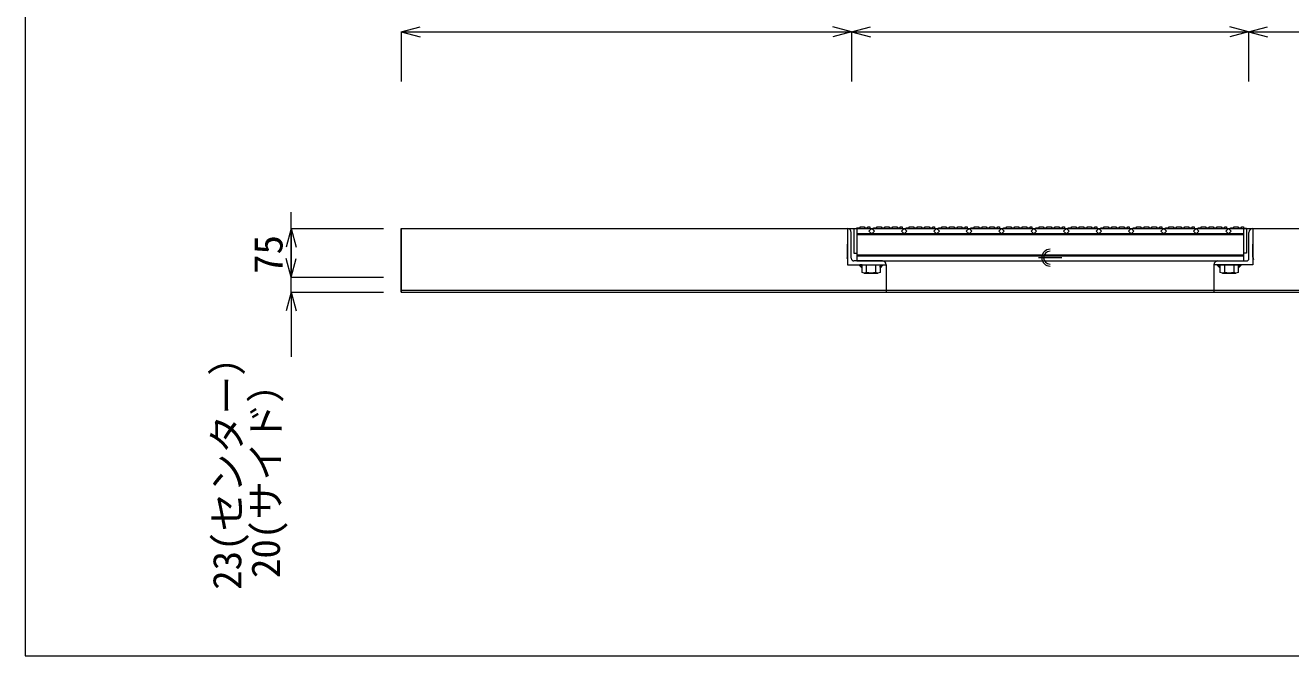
# Model space of a CAD drawing. Units: millimetres, scale not verified. Extents: x 234 to 5784, y 107 to 4112.
# Drawn here: x 234 to 2184, y 107 to 1079 of the extents above; entities that cross this region are included whole.
import ezdxf
from ezdxf.enums import TextEntityAlignment as Align

# ---------------------------------------------------------------- set-up
doc = ezdxf.new("R2010")
doc.units = ezdxf.units.MM
doc.header["$LTSCALE"] = 20
doc.layers.add('0-1', color=7, linetype='Continuous', lineweight=18)
doc.layers.add('0-f', color=7, linetype='Continuous', lineweight=18)
doc.styles.add('ＭＳ ゴシック', font='')
doc.styles.get('ＭＳ ゴシック').set_extended_font_data('MS Gothic')

msp = doc.modelspace()

# ---------------------------------------------------------------- linework, layer by layer
at = {"layer": '0-1', "color": 4}
for p, q in [((813.17, 1068.61), (842.15, 1076.38)), ((1507.22, 1068.61), (1478.24, 1076.38)), ((1507.22, 1068.61), (1536.2, 1076.38)), ((2119.13, 1068.61), (2090.15, 1076.38)), ((2119.13, 1068.61), (2148.1, 1076.38)), ((813.17, 1068.61), (1507.22, 1068.61)), ((813.17, 1068.61), (842.15, 1060.85)), ((813.17, 1068.61), (813.17, 992.25)), ((1507.22, 1068.61), (1478.24, 1060.85)), ((1507.22, 1068.61), (1507.22, 992.25)), ((1507.22, 1068.61), (2119.13, 1068.61)), ((1507.22, 1068.61), (1536.2, 1060.85)), ((2119.13, 1068.61), (2090.15, 1060.85)), ((2119.13, 1068.61), (2119.13, 992.25)), ((2119.13, 1068.61), (2813.17, 1068.61)), ((2119.13, 1068.61), (2148.1, 1060.85)), ((643.34, 690.68), (643.34, 790.68)), ((643.34, 765.68), (635.57, 736.7)), ((643.34, 765.68), (643.34, 690.68)), ((643.34, 765.68), (651.1, 736.7)), ((643.34, 765.68), (785.92, 765.68)), ((643.34, 690.68), (635.57, 719.66)), ((643.34, 690.68), (635.57, 719.66)), ((643.34, 690.68), (651.1, 719.66)), ((643.34, 690.68), (651.1, 719.66)), ((643.34, 690.68), (785.92, 690.68)), ((643.34, 667.68), (643.34, 690.68)), ((643.34, 690.68), (785.92, 690.68)), ((643.34, 667.68), (635.57, 638.7)), ((643.34, 667.68), (643.34, 567.68)), ((643.34, 667.68), (651.1, 638.7)), ((643.34, 667.68), (785.92, 667.68))]:
    msp.add_line(p, q, dxfattribs=at)
at = {"layer": '0-1'}
for p, q in [((813.17, 765.68), (2813.17, 765.68)), ((813.17, 667.68), (813.17, 765.68)), ((813.17, 765.68), (813.17, 667.68)), ((1500.67, 765.68), (1500.67, 709.68)), ((1500.67, 765.68), (1500.67, 709.68)), ((1510.67, 765.68), (1510.67, 727.68)), ((1510.67, 765.68), (1515.17, 765.68)), ((1515.17, 766.88), (1520.17, 766.88)), ((1515.17, 765.68), (1515.17, 766.88)), ((1515.17, 765.68), (1515.17, 727.68)), ((1515.17, 765.68), (1515.17, 715.68)), ((1515.17, 765.68), (2111.17, 765.68)), ((1520.17, 768.18), (1527.17, 768.18)), ((1520.17, 766.88), (1520.17, 768.18)), ((1527.17, 768.18), (1527.17, 766.88)), ((1527.17, 766.88), (1532.17, 766.88)), ((1532.17, 768.18), (1535.17, 768.18)), ((1532.17, 766.88), (1532.17, 768.18)), ((1538.17, 765.68), (1533.93, 761.44)), ((1533.93, 761.44), (1538.17, 757.2)), ((1535.17, 768.18), (1535.17, 766.88)), ((1535.17, 766.88), (1535.17, 765.68)), ((1542.42, 761.44), (1538.17, 765.68)), ((1538.17, 757.2), (1542.42, 761.44)), ((1541.17, 766.88), (1546.17, 766.88)), ((1541.17, 765.68), (1541.17, 766.88)), ((1546.17, 768.18), (1553.17, 768.18)), ((1546.17, 766.88), (1546.17, 768.18)), ((1553.17, 768.18), (1553.17, 766.88)), ((1553.17, 766.88), (1558.17, 766.88)), ((1558.17, 768.18), (1565.17, 768.18)), ((1558.17, 766.88), (1558.17, 768.18)), ((1565.17, 768.18), (1565.17, 766.88)), ((1565.17, 766.88), (1570.17, 766.88)), ((1570.17, 768.18), (1577.17, 768.18)), ((1570.17, 766.88), (1570.17, 768.18)), ((1577.17, 768.18), (1577.17, 766.88)), ((1577.17, 766.88), (1582.17, 766.88)), ((1582.17, 768.18), (1585.17, 768.18)), ((1582.17, 766.88), (1582.17, 768.18)), ((1588.17, 765.68), (1583.93, 761.44)), ((1583.93, 761.44), (1588.17, 757.2)), ((1585.17, 768.18), (1585.17, 766.88)), ((1585.17, 766.88), (1585.17, 765.68)), ((1592.42, 761.44), (1588.17, 765.68)), ((1588.17, 757.2), (1592.42, 761.44)), ((1591.17, 766.88), (1596.17, 766.88)), ((1591.17, 765.68), (1591.17, 766.88)), ((1596.17, 768.18), (1603.17, 768.18)), ((1596.17, 766.88), (1596.17, 768.18)), ((1603.17, 768.18), (1603.17, 766.88)), ((1603.17, 766.88), (1608.17, 766.88)), ((1608.17, 768.18), (1615.17, 768.18)), ((1608.17, 766.88), (1608.17, 768.18)), ((1615.17, 768.18), (1615.17, 766.88)), ((1615.17, 766.88), (1620.17, 766.88)), ((1620.17, 768.18), (1627.17, 768.18)), ((1620.17, 766.88), (1620.17, 768.18)), ((1627.17, 768.18), (1627.17, 766.88)), ((1627.17, 766.88), (1632.17, 766.88)), ((1632.17, 768.18), (1635.17, 768.18)), ((1632.17, 766.88), (1632.17, 768.18)), ((1638.17, 765.68), (1633.93, 761.44)), ((1633.93, 761.44), (1638.17, 757.2)), ((1635.17, 768.18), (1635.17, 766.88)), ((1635.17, 766.88), (1635.17, 765.68)), ((1642.42, 761.44), (1638.17, 765.68)), ((1638.17, 757.2), (1642.42, 761.44)), ((1641.17, 766.88), (1646.17, 766.88)), ((1641.17, 765.68), (1641.17, 766.88)), ((1646.17, 768.18), (1653.17, 768.18)), ((1646.17, 766.88), (1646.17, 768.18)), ((1653.17, 768.18), (1653.17, 766.88)), ((1653.17, 766.88), (1658.17, 766.88)), ((1658.17, 768.18), (1665.17, 768.18)), ((1658.17, 766.88), (1658.17, 768.18)), ((1665.17, 768.18), (1665.17, 766.88)), ((1665.17, 766.88), (1670.17, 766.88)), ((1670.17, 768.18), (1677.17, 768.18)), ((1670.17, 766.88), (1670.17, 768.18)), ((1677.17, 768.18), (1677.17, 766.88)), ((1677.17, 766.88), (1682.17, 766.88)), ((1682.17, 768.18), (1685.17, 768.18)), ((1682.17, 766.88), (1682.17, 768.18)), ((1688.17, 765.68), (1683.93, 761.44)), ((1683.93, 761.44), (1688.17, 757.2)), ((1685.17, 768.18), (1685.17, 766.88)), ((1685.17, 766.88), (1685.17, 765.68)), ((1692.42, 761.44), (1688.17, 765.68)), ((1688.17, 757.2), (1692.42, 761.44)), ((1691.17, 766.88), (1696.17, 766.88)), ((1691.17, 765.68), (1691.17, 766.88)), ((1696.17, 768.18), (1703.17, 768.18)), ((1696.17, 766.88), (1696.17, 768.18)), ((1703.17, 768.18), (1703.17, 766.88)), ((1703.17, 766.88), (1708.17, 766.88)), ((1708.17, 768.18), (1715.17, 768.18)), ((1708.17, 766.88), (1708.17, 768.18)), ((1715.17, 768.18), (1715.17, 766.88)), ((1715.17, 766.88), (1720.17, 766.88)), ((1720.17, 768.18), (1727.17, 768.18)), ((1720.17, 766.88), (1720.17, 768.18)), ((1727.17, 768.18), (1727.17, 766.88)), ((1727.17, 766.88), (1732.17, 766.88)), ((1732.17, 768.18), (1735.17, 768.18)), ((1732.17, 766.88), (1732.17, 768.18)), ((1738.17, 765.68), (1733.93, 761.44)), ((1733.93, 761.44), (1738.17, 757.2)), ((1735.17, 768.18), (1735.17, 766.88)), ((1735.17, 766.88), (1735.17, 765.68)), ((1742.42, 761.44), (1738.17, 765.68)), ((1738.17, 757.2), (1742.42, 761.44)), ((1741.17, 766.88), (1746.17, 766.88)), ((1741.17, 765.68), (1741.17, 766.88)), ((1746.17, 768.18), (1753.17, 768.18)), ((1746.17, 766.88), (1746.17, 768.18)), ((1753.17, 768.18), (1753.17, 766.88)), ((1753.17, 766.88), (1758.17, 766.88)), ((1758.17, 768.18), (1765.17, 768.18)), ((1758.17, 766.88), (1758.17, 768.18)), ((1765.17, 768.18), (1765.17, 766.88)), ((1765.17, 766.88), (1770.17, 766.88)), ((1770.17, 768.18), (1777.17, 768.18)), ((1770.17, 766.88), (1770.17, 768.18)), ((1777.17, 768.18), (1777.17, 766.88)), ((1777.17, 766.88), (1782.17, 766.88)), ((1782.17, 768.18), (1785.17, 768.18)), ((1782.17, 766.88), (1782.17, 768.18)), ((1788.17, 765.68), (1783.93, 761.44)), ((1783.93, 761.44), (1788.17, 757.2)), ((1785.17, 768.18), (1785.17, 766.88)), ((1785.17, 766.88), (1785.17, 765.68)), ((1792.42, 761.44), (1788.17, 765.68)), ((1788.17, 757.2), (1792.42, 761.44)), ((1791.17, 766.88), (1796.17, 766.88)), ((1791.17, 765.68), (1791.17, 766.88)), ((1796.17, 768.18), (1803.17, 768.18)), ((1796.17, 766.88), (1796.17, 768.18)), ((1803.17, 768.18), (1803.17, 766.88)), ((1803.17, 766.88), (1808.17, 766.88)), ((1808.17, 768.18), (1815.17, 768.18)), ((1808.17, 766.88), (1808.17, 768.18)), ((1815.17, 768.18), (1815.17, 766.88)), ((1815.17, 766.88), (1820.17, 766.88)), ((1820.17, 768.18), (1827.17, 768.18)), ((1820.17, 766.88), (1820.17, 768.18)), ((1827.17, 768.18), (1827.17, 766.88)), ((1827.17, 766.88), (1832.17, 766.88)), ((1832.17, 768.18), (1835.17, 768.18)), ((1832.17, 766.88), (1832.17, 768.18)), ((1838.17, 765.68), (1833.93, 761.44)), ((1833.93, 761.44), (1838.17, 757.2)), ((1835.17, 768.18), (1835.17, 766.88)), ((1835.17, 766.88), (1835.17, 765.68)), ((1842.42, 761.44), (1838.17, 765.68)), ((1838.17, 757.2), (1842.42, 761.44)), ((1841.17, 766.88), (1846.17, 766.88)), ((1841.17, 765.68), (1841.17, 766.88)), ((1846.17, 768.18), (1853.17, 768.18)), ((1846.17, 766.88), (1846.17, 768.18)), ((1853.17, 768.18), (1853.17, 766.88)), ((1853.17, 766.88), (1858.17, 766.88)), ((1858.17, 768.18), (1865.17, 768.18)), ((1858.17, 766.88), (1858.17, 768.18)), ((1865.17, 768.18), (1865.17, 766.88)), ((1865.17, 766.88), (1870.17, 766.88)), ((1870.17, 768.18), (1877.17, 768.18)), ((1870.17, 766.88), (1870.17, 768.18)), ((1877.17, 768.18), (1877.17, 766.88)), ((1877.17, 766.88), (1882.17, 766.88)), ((1882.17, 768.18), (1885.17, 768.18)), ((1882.17, 766.88), (1882.17, 768.18)), ((1888.17, 765.68), (1883.93, 761.44)), ((1883.93, 761.44), (1888.17, 757.2)), ((1885.17, 768.18), (1885.17, 766.88)), ((1885.17, 766.88), (1885.17, 765.68)), ((1892.42, 761.44), (1888.17, 765.68)), ((1888.17, 757.2), (1892.42, 761.44)), ((1891.17, 766.88), (1896.17, 766.88)), ((1891.17, 765.68), (1891.17, 766.88)), ((1896.17, 768.18), (1903.17, 768.18)), ((1896.17, 766.88), (1896.17, 768.18)), ((1903.17, 768.18), (1903.17, 766.88)), ((1903.17, 766.88), (1908.17, 766.88)), ((1908.17, 768.18), (1915.17, 768.18)), ((1908.17, 766.88), (1908.17, 768.18)), ((1915.17, 768.18), (1915.17, 766.88)), ((1915.17, 766.88), (1920.17, 766.88)), ((1920.17, 768.18), (1927.17, 768.18)), ((1920.17, 766.88), (1920.17, 768.18)), ((1927.17, 768.18), (1927.17, 766.88)), ((1927.17, 766.88), (1932.17, 766.88)), ((1932.17, 768.18), (1935.17, 768.18)), ((1932.17, 766.88), (1932.17, 768.18)), ((1938.17, 765.68), (1933.93, 761.44)), ((1933.93, 761.44), (1938.17, 757.2)), ((1935.17, 768.18), (1935.17, 766.88)), ((1935.17, 766.88), (1935.17, 765.68)), ((1942.42, 761.44), (1938.17, 765.68)), ((1938.17, 757.2), (1942.42, 761.44)), ((1941.17, 766.88), (1946.17, 766.88)), ((1941.17, 765.68), (1941.17, 766.88)), ((1946.17, 768.18), (1953.17, 768.18)), ((1946.17, 766.88), (1946.17, 768.18)), ((1953.17, 768.18), (1953.17, 766.88)), ((1953.17, 766.88), (1958.17, 766.88)), ((1958.17, 768.18), (1965.17, 768.18)), ((1958.17, 766.88), (1958.17, 768.18)), ((1965.17, 768.18), (1965.17, 766.88)), ((1965.17, 766.88), (1970.17, 766.88)), ((1970.17, 768.18), (1977.17, 768.18)), ((1970.17, 766.88), (1970.17, 768.18)), ((1977.17, 768.18), (1977.17, 766.88)), ((1977.17, 766.88), (1982.17, 766.88)), ((1982.17, 768.18), (1985.17, 768.18)), ((1982.17, 766.88), (1982.17, 768.18)), ((1988.17, 765.68), (1983.93, 761.44)), ((1983.93, 761.44), (1988.17, 757.2)), ((1985.17, 768.18), (1985.17, 766.88)), ((1985.17, 766.88), (1985.17, 765.68)), ((1992.42, 761.44), (1988.17, 765.68)), ((1988.17, 757.2), (1992.42, 761.44)), ((1991.17, 766.88), (1996.17, 766.88)), ((1991.17, 765.68), (1991.17, 766.88)), ((1996.17, 768.18), (2003.17, 768.18)), ((1996.17, 766.88), (1996.17, 768.18)), ((2003.17, 768.18), (2003.17, 766.88)), ((2003.17, 766.88), (2008.17, 766.88)), ((2008.17, 768.18), (2015.17, 768.18)), ((2008.17, 766.88), (2008.17, 768.18)), ((2015.17, 768.18), (2015.17, 766.88)), ((2015.17, 766.88), (2020.17, 766.88)), ((2020.17, 768.18), (2027.17, 768.18)), ((2020.17, 766.88), (2020.17, 768.18)), ((2027.17, 768.18), (2027.17, 766.88)), ((2027.17, 766.88), (2032.17, 766.88)), ((2032.17, 768.18), (2035.17, 768.18)), ((2032.17, 766.88), (2032.17, 768.18)), ((2038.17, 765.68), (2033.93, 761.44)), ((2033.93, 761.44), (2038.17, 757.2)), ((2035.17, 768.18), (2035.17, 766.88)), ((2035.17, 766.88), (2035.17, 765.68)), ((2042.42, 761.44), (2038.17, 765.68)), ((2038.17, 757.2), (2042.42, 761.44)), ((2041.17, 766.88), (2046.17, 766.88)), ((2041.17, 765.68), (2041.17, 766.88)), ((2046.17, 768.18), (2053.17, 768.18)), ((2046.17, 766.88), (2046.17, 768.18)), ((2053.17, 768.18), (2053.17, 766.88)), ((2053.17, 766.88), (2058.17, 766.88)), ((2058.17, 768.18), (2065.17, 768.18)), ((2058.17, 766.88), (2058.17, 768.18)), ((2065.17, 768.18), (2065.17, 766.88)), ((2065.17, 766.88), (2070.17, 766.88)), ((2070.17, 768.18), (2077.17, 768.18)), ((2070.17, 766.88), (2070.17, 768.18)), ((2077.17, 768.18), (2077.17, 766.88)), ((2077.17, 766.88), (2082.17, 766.88)), ((2082.17, 768.18), (2085.17, 768.18)), ((2082.17, 766.88), (2082.17, 768.18)), ((2088.17, 765.68), (2083.93, 761.44)), ((2083.93, 761.44), (2088.17, 757.2)), ((2085.17, 768.18), (2085.17, 766.88)), ((2085.17, 766.88), (2085.17, 765.68)), ((2092.42, 761.44), (2088.17, 765.68)), ((2088.17, 757.2), (2092.42, 761.44)), ((2091.17, 766.88), (2096.17, 766.88)), ((2091.17, 765.68), (2091.17, 766.88)), ((2096.17, 768.18), (2103.17, 768.18)), ((2096.17, 766.88), (2096.17, 768.18)), ((2103.17, 768.18), (2103.17, 766.88)), ((2103.17, 766.88), (2108.17, 766.88)), ((2108.17, 768.18), (2111.17, 768.18)), ((2108.17, 766.88), (2108.17, 768.18)), ((2111.17, 768.18), (2111.17, 766.88)), ((2111.17, 766.88), (2111.17, 765.68)), ((2111.17, 765.68), (2111.17, 727.68)), ((2115.67, 765.68), (2111.17, 765.68)), ((2111.17, 765.68), (2111.17, 715.68)), ((2115.67, 765.68), (2115.67, 727.68)), ((2125.67, 765.68), (2125.67, 709.68)), ((2125.67, 765.68), (2125.67, 709.68)), ((1500.67, 721.68), (1500.67, 741.68)), ((1506.67, 719.68), (1506.67, 759.68)), ((1515.17, 757.68), (2111.17, 757.68)), ((1515.17, 756.18), (2111.17, 756.18)), ((2119.67, 719.68), (2119.67, 759.68)), ((2125.67, 721.68), (2125.67, 741.68)), ((1510.67, 727.68), (1515.17, 727.68)), ((1515.17, 725.18), (2111.17, 725.18)), ((1515.17, 723.68), (2111.17, 723.68)), ((2115.67, 727.68), (2111.17, 727.68)), ((1500.67, 709.68), (1560.67, 709.68)), ((1500.67, 709.68), (1560.67, 709.68)), ((1554.67, 715.68), (1510.67, 715.68)), ((1515.17, 715.68), (2111.17, 715.68)), ((1523.32, 704.68), (1518.32, 709.68)), ((1523.32, 704.88), (1518.52, 709.68)), ((1523.32, 705.08), (1518.72, 709.68)), ((1523.32, 705.28), (1518.92, 709.68)), ((1523.32, 705.48), (1519.12, 709.68)), ((1523.32, 705.68), (1519.32, 709.68)), ((1523.32, 705.88), (1519.52, 709.68)), ((1523.32, 706.08), (1519.72, 709.68)), ((1523.32, 706.28), (1519.92, 709.68)), ((1523.32, 706.48), (1520.12, 709.68)), ((1523.32, 706.68), (1520.32, 709.68)), ((1523.32, 706.88), (1520.52, 709.68)), ((1523.32, 707.08), (1520.72, 709.68)), ((1523.32, 707.28), (1520.92, 709.68)), ((1523.32, 707.48), (1521.12, 709.68)), ((1523.32, 707.68), (1521.32, 709.68)), ((1523.32, 707.88), (1521.52, 709.68)), ((1523.32, 708.08), (1521.72, 709.68)), ((1523.32, 708.28), (1521.92, 709.68)), ((1523.32, 708.48), (1522.12, 709.68)), ((1523.32, 708.68), (1522.32, 709.68)), ((1523.32, 708.88), (1522.52, 709.68)), ((1523.32, 709.08), (1522.72, 709.68)), ((1523.32, 709.28), (1522.92, 709.68)), ((1523.32, 709.48), (1523.12, 709.68)), ((1523.32, 709.68), (1537.17, 709.68)), ((1523.32, 697.88), (1523.32, 709.68)), ((1530.25, 697.88), (1530.25, 709.68)), ((1537.17, 709.68), (1544.1, 709.68)), ((1537.17, 709.68), (1551.02, 709.68)), ((1544.1, 709.68), (1544.1, 697.88)), ((1551.02, 704.68), (1556.02, 709.68)), ((1551.02, 704.88), (1555.82, 709.68)), ((1551.02, 705.08), (1555.62, 709.68)), ((1551.02, 705.28), (1555.42, 709.68)), ((1551.02, 705.48), (1555.22, 709.68)), ((1551.02, 705.68), (1555.02, 709.68)), ((1551.02, 705.88), (1554.82, 709.68)), ((1551.02, 706.08), (1554.62, 709.68)), ((1551.02, 706.28), (1554.42, 709.68)), ((1551.02, 706.48), (1554.22, 709.68)), ((1551.02, 706.68), (1554.02, 709.68)), ((1551.02, 706.88), (1553.82, 709.68)), ((1551.02, 707.08), (1553.62, 709.68)), ((1551.02, 707.28), (1553.42, 709.68)), ((1551.02, 707.48), (1553.22, 709.68)), ((1551.02, 707.68), (1553.02, 709.68)), ((1551.02, 707.88), (1552.82, 709.68)), ((1551.02, 708.08), (1552.62, 709.68)), ((1551.02, 708.28), (1552.42, 709.68)), ((1551.02, 708.48), (1552.22, 709.68)), ((1551.02, 708.68), (1552.02, 709.68)), ((1551.02, 708.88), (1551.82, 709.68)), ((1551.02, 709.08), (1551.62, 709.68)), ((1551.02, 709.28), (1551.42, 709.68)), ((1551.02, 709.48), (1551.22, 709.68)), ((1551.02, 709.68), (1551.02, 697.88)), ((1560.67, 709.68), (1560.67, 667.68)), ((1831.17, 720.68), (1795.17, 720.68)), ((2065.67, 709.68), (2065.67, 667.68)), ((2125.67, 709.68), (2065.67, 709.68)), ((2125.67, 709.68), (2065.67, 709.68)), ((2075.32, 704.68), (2070.32, 709.68)), ((2075.32, 704.88), (2070.52, 709.68)), ((2075.32, 705.08), (2070.72, 709.68)), ((2075.32, 705.28), (2070.92, 709.68)), ((2075.32, 705.48), (2071.12, 709.68)), ((2075.32, 705.68), (2071.32, 709.68)), ((2075.32, 705.88), (2071.52, 709.68)), ((2071.67, 715.68), (2115.67, 715.68)), ((2075.32, 706.08), (2071.72, 709.68)), ((2075.32, 706.28), (2071.92, 709.68)), ((2075.32, 706.48), (2072.12, 709.68)), ((2075.32, 706.68), (2072.32, 709.68)), ((2075.32, 706.88), (2072.52, 709.68)), ((2075.32, 707.08), (2072.72, 709.68)), ((2075.32, 707.28), (2072.92, 709.68)), ((2075.32, 707.48), (2073.12, 709.68)), ((2075.32, 707.68), (2073.32, 709.68)), ((2075.32, 707.88), (2073.52, 709.68)), ((2075.32, 708.08), (2073.72, 709.68)), ((2075.32, 708.28), (2073.92, 709.68)), ((2075.32, 708.48), (2074.12, 709.68)), ((2075.32, 708.68), (2074.32, 709.68)), ((2075.32, 708.88), (2074.52, 709.68)), ((2075.32, 709.08), (2074.72, 709.68)), ((2075.32, 709.28), (2074.92, 709.68)), ((2075.32, 709.48), (2075.12, 709.68)), ((2075.32, 709.68), (2089.17, 709.68)), ((2075.32, 697.88), (2075.32, 709.68)), ((2082.25, 697.88), (2082.25, 709.68)), ((2089.17, 709.68), (2096.1, 709.68)), ((2089.17, 709.68), (2103.02, 709.68)), ((2096.1, 709.68), (2096.1, 697.88)), ((2103.02, 704.68), (2108.02, 709.68)), ((2103.02, 704.88), (2107.82, 709.68)), ((2103.02, 705.08), (2107.62, 709.68)), ((2103.02, 705.28), (2107.42, 709.68)), ((2103.02, 705.48), (2107.22, 709.68)), ((2103.02, 705.68), (2107.02, 709.68)), ((2103.02, 705.88), (2106.82, 709.68)), ((2103.02, 706.08), (2106.62, 709.68)), ((2103.02, 706.28), (2106.42, 709.68)), ((2103.02, 706.48), (2106.22, 709.68)), ((2103.02, 706.68), (2106.02, 709.68)), ((2103.02, 706.88), (2105.82, 709.68)), ((2103.02, 707.08), (2105.62, 709.68)), ((2103.02, 707.28), (2105.42, 709.68)), ((2103.02, 707.48), (2105.22, 709.68)), ((2103.02, 707.68), (2105.02, 709.68)), ((2103.02, 707.88), (2104.82, 709.68)), ((2103.02, 708.08), (2104.62, 709.68)), ((2103.02, 708.28), (2104.42, 709.68)), ((2103.02, 708.48), (2104.22, 709.68)), ((2103.02, 708.68), (2104.02, 709.68)), ((2103.02, 708.88), (2103.82, 709.68)), ((2103.02, 709.08), (2103.62, 709.68)), ((2103.02, 709.28), (2103.42, 709.68)), ((2103.02, 709.48), (2103.22, 709.68)), ((2103.02, 709.68), (2103.02, 697.88)), ((1526.78, 696.68), (1523.32, 697.88)), ((1530.25, 697.88), (1526.78, 696.68)), ((1526.78, 696.68), (1547.56, 696.68)), ((1537.17, 696.68), (1530.25, 697.88)), ((1544.1, 697.88), (1537.17, 696.68)), ((1547.56, 696.68), (1544.1, 697.88)), ((1551.02, 697.88), (1547.56, 696.68)), ((2078.78, 696.68), (2075.32, 697.88)), ((2082.25, 697.88), (2078.78, 696.68)), ((2078.78, 696.68), (2099.56, 696.68)), ((2089.17, 696.68), (2082.25, 697.88)), ((2096.1, 697.88), (2089.17, 696.68)), ((2099.56, 696.68), (2096.1, 697.88)), ((2103.02, 697.88), (2099.56, 696.68)), ((813.17, 670.68), (2813.17, 670.68)), ((813.17, 667.68), (2813.17, 667.68))]:
    msp.add_line(p, q, dxfattribs=at)
for centre, radius, start, end in [((1500.67, 759.68), 6, 0, 90), ((2125.67, 759.68), 6, 90, 180), ((1491.67, 721.68), 9, 345, 0), ((1813.17, 720.68), 13, 90, 270), ((1813.17, 720.68), 10, 90, 270), ((2134.67, 721.68), 9, 180, 205), ((1510.67, 719.68), 4, 180, 270), ((1554.67, 709.68), 6, 0, 90), ((2071.67, 709.68), 6, 90, 180), ((2115.67, 719.68), 4, 270, 0)]:
    msp.add_arc(centre, radius, start, end, dxfattribs=at)
at = {"layer": '0-f'}
for p, q in [((233.7, 4112.38), (233.7, 107.38)), ((233.7, 107.38), (5783.7, 107.38))]:
    msp.add_line(p, q, dxfattribs=at)

# ---------------------------------------------------------------- texts
at = {"layer": '0-1', "style": 'ＭＳ ゴシック'}
for s, p in [('75', (643.34, 695.68)), ('23(センター）', (579.82, 208.96)), ('20(サイド）', (639.28, 227.05))]:
    msp.add_text(s, height=43.99, rotation=90, dxfattribs=at).set_placement(p, align=Align.BOTTOM_LEFT)

doc.saveas('drawing.dxf')
